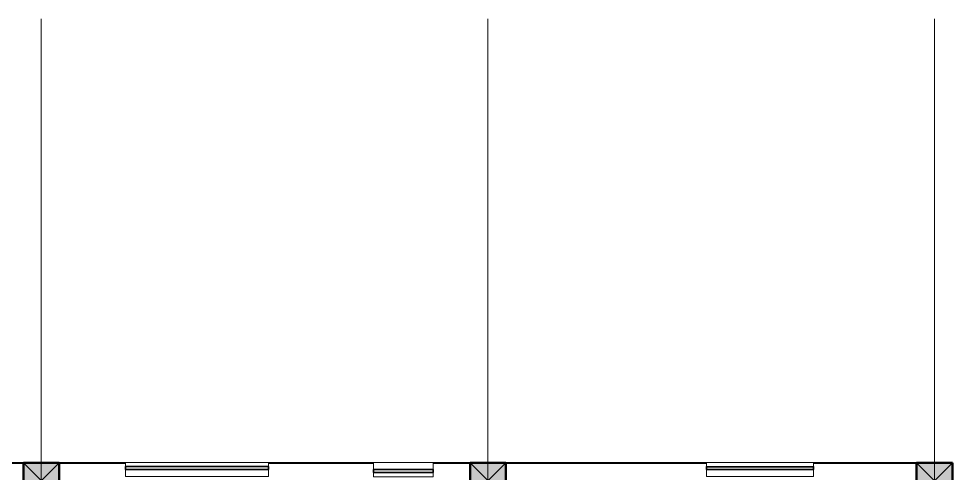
# Model space of a CAD drawing. Header units: millimetres. Extents: x 2399484 to 3337895, y 3598750 to 3969149.
# Drawn here: x 2529930 to 2545610, y 3843772 to 3851404 of the extents above; entities that cross this region are included whole.
import ezdxf

# ---------------------------------------------------------------- set-up
doc = ezdxf.new("R2010")
doc.units = ezdxf.units.MM
doc.header["$MEASUREMENT"] = 0
doc.linetypes.add('CENTER', pattern=[2, 1.25, -0.25, 0.25, -0.25])
for name, color, linetype, lineweight in [('centreline', 52, 'CENTER', 5), ('Column-0.5', 14, 'Continuous', 50), ('Hatch', 9, 'Continuous', 9), ('Sill Level', 140, 'Continuous', 20), ('wall 0.4', 7, 'Continuous', 40), ('Windows Plan', 152, 'Continuous', 35)]:
    doc.layers.add(name, color=color, linetype=linetype, lineweight=lineweight)

# ---------------------------------------------------------------- blocks, each defined once
blk = doc.blocks.new('2ft column')
at = {"layer": 'Hatch', "ltscale": 5}
h = blk.add_hatch(color=256, dxfattribs=at)
h.dxf.hatch_style = 1
h.paths.add_polyline_path([(2207385, 4176559), (2207985, 4176559), (2207985, 4175959), (2207385, 4175959)])
at = {"layer": 'Column-0.5', "ltscale": 5}
blk.add_lwpolyline([(2207385, 4176559), (2207985, 4176559), (2207985, 4175959), (2207385, 4175959)], close=True, dxfattribs=at)
at = {"layer": 'Defpoints', "ltscale": 5}
for points in [[(2207985, 4176559), (2207385, 4175959)], [(2207985, 4175959), (2207385, 4176559)]]:
    blk.add_lwpolyline(points, dxfattribs=at)
blk = doc.blocks.new('main grid')
at = {"layer": 'centreline', "ltscale": 5}
for p, q in [((2542161, 4018930), (2542161, 3976624)), ((2549661, 4018930), (2549661, 3976624)), ((2557161, 4018930), (2557161, 3976624))]:
    blk.add_line(p, q, dxfattribs=at)
at = {"layer": 'Hatch', "xscale": -1}
for p in [(4749846, -165087), (4757346, -165087), (4764846, -165087)]:
    blk.add_blockref('2ft column', p, dxfattribs=at)
blk = doc.blocks.new('v18')
at = {"layer": 'Sill Level'}
blk.add_lwpolyline([(2462914, 3850453), (2464714, 3850453), (2464714, 3850693), (2462914, 3850693)], close=True, dxfattribs=at)
at = {"layer": 'Windows Plan'}
blk.add_lwpolyline([(2464714, 3850573), (2462914, 3850573), (2462914, 3850620), (2464714, 3850620)], close=True, dxfattribs=at)
blk = doc.blocks.new('w1')
at = {"layer": 'Sill Level'}
blk.add_lwpolyline([(2460641, 3827503), (2460641, 3825103), (2460401, 3825103), (2460401, 3827503)], close=True, dxfattribs=at)
at = {"layer": 'Windows Plan'}
blk.add_lwpolyline([(2460521, 3825103), (2460521, 3827503), (2460473, 3827503), (2460473, 3825103)], close=True, dxfattribs=at)
blk = doc.blocks.new('v1')
at = {"layer": 'Sill Level'}
blk.add_lwpolyline([(2446591, 3818940), (2447591, 3818940), (2447591, 3818700), (2446591, 3818700)], close=True, dxfattribs=at)
at = {"layer": 'Windows Plan'}
blk.add_lwpolyline([(2447591, 3818820), (2446591, 3818820), (2446591, 3818772), (2447591, 3818772)], close=True, dxfattribs=at)

msp = doc.modelspace()

# ---------------------------------------------------------------- linework, layer by layer
at = {"layer": 'wall 0.4', "ltscale": 5}
for p, q in [((2528959.5, 3843946.2), (2531724.9, 3843946.2)), ((2530609.8, 3843946.2), (2531724.9, 3843946.2)), ((2534124.9, 3843946.2), (2535891.9, 3843946.2)), ((2534124.9, 3843946.2), (2535469.8, 3843946.2)), ((2536891.9, 3843946.2), (2541479.8, 3843946.2)), ((2543279.8, 3843946.2), (2545009.8, 3843946.2))]:
    msp.add_line(p, q, dxfattribs=at)
for points in [[(2538109.8, 3843946.2), (2541479.8, 3843946.2)], [(2543279.8, 3843946.2), (2545009.8, 3843946.2)]]:
    msp.add_lwpolyline(points, dxfattribs=at)

# ---------------------------------------------------------------- block references
at = {"layer": 'wall 0.4'}
for name, p in [('main grid', (-11851, -167525.7)), ('v1', (89300.5, 25015.9)), ('v18', (78566.1, -6736.3))]:
    msp.add_blockref(name, p, dxfattribs=at)
at = {"layer": 'wall 0.4', "rotation": 270}
msp.add_blockref('w1', (-1293378, 6304357.2), dxfattribs=at)

doc.saveas('drawing.dxf')
